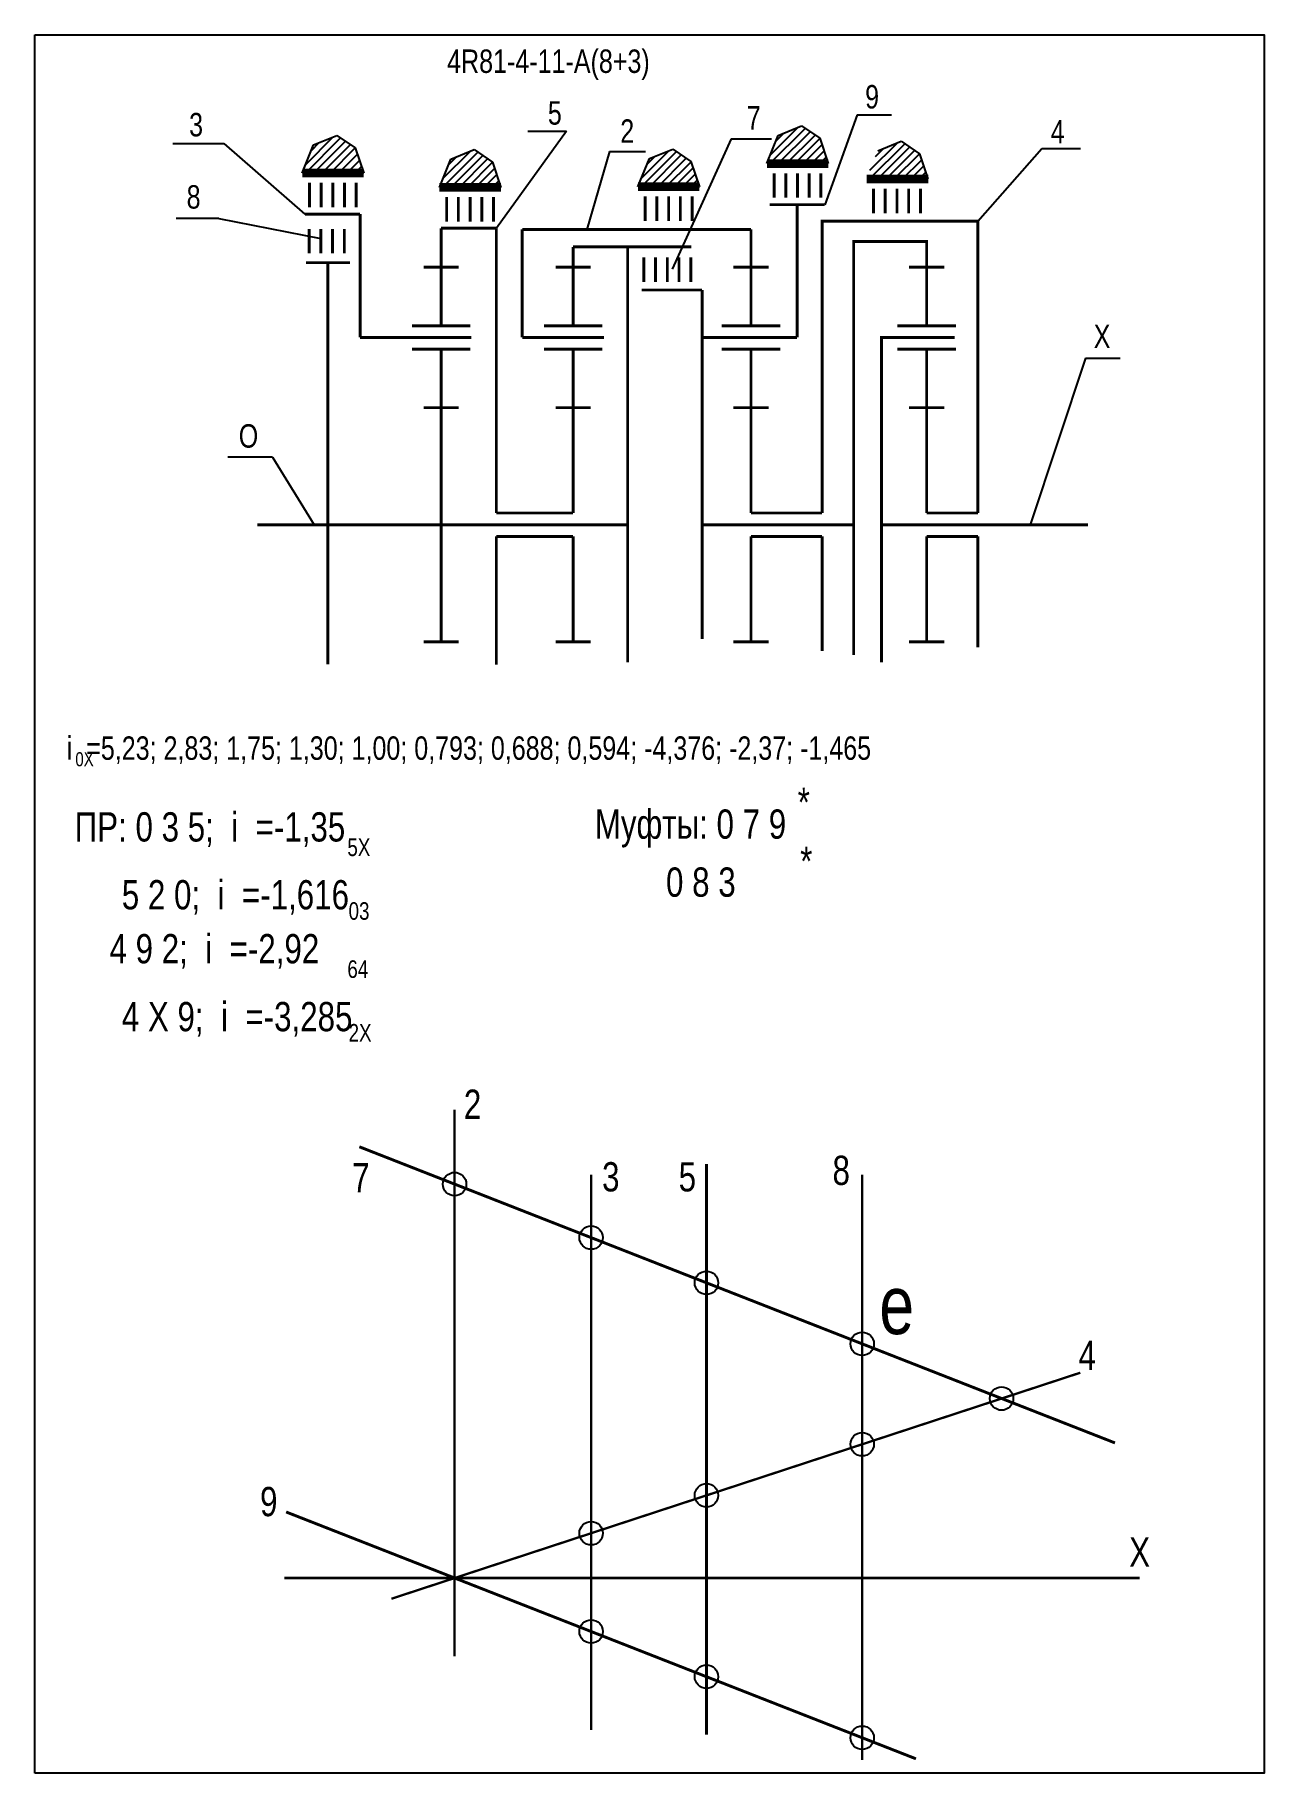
# Model space of a CAD drawing. Extents: x -352 to -142, y 153 to 450.
import ezdxf

# ---------------------------------------------------------------- set-up
doc = ezdxf.new("R2010")
doc.units = 0
doc.header["$LTSCALE"] = 15
doc.layers.get('0').update_dxf_attribs({"linetype": 'CONTINUOUS'})
doc.layers.add('DIM', color=92, linetype='CONTINUOUS')
doc.layers.add('MAIN', color=5, linetype='CONTINUOUS')
doc.styles.add('AMK', font='amk.shx', dxfattribs={"width": 0.8})

msp = doc.modelspace()

# ---------------------------------------------------------------- hatches: boundary and pattern name
at = {"layer": 'DIM'}
h = msp.add_hatch(dxfattribs=at)
h.set_pattern_fill('_USER', color=0, angle=45, style=0, pattern_type=0)
h.set_pattern_definition([(45, (24.8566, 2.1589), (-0.7071068, 0.7071068), [])])
h.paths.add_polyline_path([(-225.44, 432.68), (-227.38, 427.86), (-216.89, 427.86), (-218.34, 432.18), (-221.45, 434.3)])
h = msp.add_hatch(dxfattribs=at)
h.set_pattern_fill('_USER', color=0, angle=45, style=0, pattern_type=0)
h.set_pattern_definition([(45, (-54.5082, 0.5403), (-0.7071068, 0.7071068), [])])
h.paths.add_polyline_path([(-304.8, 431.06), (-306.75, 426.24), (-296.25, 426.24), (-297.7, 430.56), (-300.82, 432.68)])
h = msp.add_hatch(dxfattribs=at)
h.set_pattern_fill('_USER', color=0, angle=45, style=0, pattern_type=0)
h.set_pattern_definition([(45, (41.8494, -0.47), (-0.7071068, 0.7071068), [])])
h.paths.add_polyline_path([(-208.45, 430.05), (-210.39, 425.23), (-199.89, 425.23), (-201.34, 429.55), (-204.46, 431.67)])
h = msp.add_hatch(dxfattribs=at)
h.set_pattern_fill('_USER', color=0, angle=45, style=0, pattern_type=0)
h.set_pattern_definition([(45, (-31.0735, -1.8986), (-0.7071068, 0.7071068), [])])
h.paths.add_polyline_path([(-281.37, 428.62), (-283.31, 423.8), (-272.82, 423.8), (-274.27, 428.12), (-277.38, 430.24)])
h = msp.add_hatch(dxfattribs=at)
h.set_pattern_fill('_USER', color=0, angle=45, style=0, pattern_type=0)
h.set_pattern_definition([(45, (2.8428, -1.8011), (-0.7071068, 0.7071068), [])])
h.paths.add_polyline_path([(-247.45, 428.72), (-249.4, 423.9), (-238.9, 423.9), (-240.35, 428.22), (-243.47, 430.34)])

# ---------------------------------------------------------------- linework, layer by layer
at = {"const_width": 0.4}
for points in [[(-280.72, 266.24), (-280.72, 172.82)], [(-257.4, 255.14), (-257.4, 160.27)], [(-211.1, 255.14), (-211.1, 155.11)], [(-291.52, 182.67), (-173.85, 221.29)]]:
    msp.add_lwpolyline(points, dxfattribs=at)
at = {"layer": 'DIM', "color": 0}
for p, q in [((-225.44, 432.68), (-221.45, 434.3)), ((-221.45, 434.3), (-218.34, 432.18)), ((-211.98, 436.17), (-217.51, 420.84)), ((-211.98, 436.17), (-206.07, 436.17)), ((-328.87, 431.28), (-320.15, 431.28)), ((-320.15, 431.28), (-306.28, 419.22)), ((-306.75, 426.24), (-304.8, 431.06)), ((-304.8, 431.06), (-300.82, 432.68)), ((-300.82, 432.68), (-297.7, 430.56)), ((-261.62, 433.4), (-273.59, 416.82)), ((-268.19, 433.4), (-261.62, 433.4)), ((-233.49, 432.11), (-243.54, 409.84)), ((-233.49, 432.11), (-226.62, 432.11)), ((-227.38, 427.86), (-225.44, 432.68)), ((-218.34, 432.18), (-216.89, 427.86)), ((-208.45, 430.05), (-204.46, 431.67)), ((-204.46, 431.67), (-201.34, 429.55)), ((-297.7, 430.56), (-296.25, 426.24)), ((-283.31, 423.8), (-281.37, 428.62)), ((-281.37, 428.62), (-277.38, 430.24)), ((-277.38, 430.24), (-274.27, 428.12)), ((-274.27, 428.12), (-272.82, 423.8)), ((-254.25, 429.9), (-258.15, 416.6)), ((-254.25, 429.9), (-248.11, 429.9)), ((-249.4, 423.9), (-247.45, 428.72)), ((-247.45, 428.72), (-243.47, 430.34)), ((-243.47, 430.34), (-240.35, 428.22)), ((-240.35, 428.22), (-238.9, 423.9)), ((-201.34, 429.55), (-199.89, 425.23)), ((-191.34, 418.01), (-180.39, 430.43)), ((-180.39, 430.43), (-173.82, 430.43)), ((-305.5, 426.05), (-298.58, 426.05)), ((-226.13, 427.67), (-219.22, 427.67)), ((-209.14, 425.04), (-202.22, 425.04)), ((-248.14, 423.71), (-241.23, 423.71)), ((-321.01, 418.47), (-328.27, 418.47)), ((-321.01, 418.47), (-303.56, 415.04)), ((-172.94, 394.62), (-182.42, 366.16)), ((-172.94, 394.62), (-167.03, 394.62)), ((-311.84, 377.72), (-319.44, 377.72)), ((-311.84, 377.72), (-304.7, 366.16))]:
    msp.add_line(p, q, dxfattribs=at)
for points, const_width in [([(-296.87, 419.22), (-296.87, 398.16)], 0.5), ([(-222.21, 398.16), (-222.21, 420.84)], 0.5), ([(-283.02, 416.82), (-273.59, 416.82)], 0.5), ([(-273.59, 416.82), (-273.59, 368.16)], 0.5), ([(-269.17, 398.16), (-269.17, 416.6)], 0.5), ([(-269.17, 416.6), (-230.09, 416.6)], 0.5), ([(-217.94, 368.16), (-217.94, 418.01), (-191.34, 418.01), (-191.34, 368.16)], 0.5), ([(-240.29, 413.63), (-260.47, 413.63)], 0.5), ([(-251.16, 342.65), (-251.16, 413.63)], 0.5), ([(-200.09, 410.16), (-200.09, 414.53), (-212.56, 414.53), (-212.56, 343.93)], 0.5), ([(-306.13, 410.93), (-298.58, 410.93)], 0.5), ([(-302.36, 410.93), (-302.36, 342.3)], 0.5), ([(-238.45, 346.62), (-238.45, 406.26)], 0.5), ([(-238.45, 406.26), (-238.45, 398.16)], 0.5), ([(-204.9, 398.16), (-207.81, 398.16), (-207.81, 342.67)], 0.5), ([(-273.59, 368.16), (-260.47, 368.16)], 0.5), ([(-230.09, 368.16), (-217.94, 368.16)], 0.5), ([(-200.09, 368.16), (-191.34, 368.16)], 0.5), ([(-314.41, 366.16), (-251.16, 366.16)], 0.5), ([(-238.45, 366.16), (-212.56, 366.16)], 0.5), ([(-230.09, 366.16), (-212.56, 366.16)], 0.5), ([(-207.81, 366.16), (-172.53, 366.16)], 0.5), ([(-207.81, 366.16), (-203.9, 366.16)], 0.5), ([(-273.59, 364.16), (-260.47, 364.16)], 0.5), ([(-273.59, 364.16), (-273.59, 342.23)], 0.5), ([(-230.09, 364.16), (-217.94, 364.16)], 0.5), ([(-217.94, 344.57), (-217.94, 364.16)], 0.5), ([(-200.09, 364.16), (-191.34, 364.16)], 0.5), ([(-191.34, 364.16), (-191.34, 345.21)], 0.5), ([(-167.93, 209.3), (-296.99, 259.89)], 0.5), ([(-237.7, 256.94), (-237.7, 159.48)], 0.5), ([(-201.92, 155.33), (-309.5, 197.5)], 0.5), ([(-309.78, 186.22), (-163.68, 186.22)], 0.4)]:
    msp.add_lwpolyline(points, dxfattribs=dict(at, const_width=const_width))
for centre in [(-280.72, 253.51), (-257.4, 244.37), (-237.7, 236.65), (-211.1, 226.22), (-187.29, 216.88), (-211.1, 209.07), (-237.7, 200.34), (-257.4, 193.87), (-257.4, 177.08), (-237.7, 169.36), (-211.1, 158.93)]:
    msp.add_circle(centre, 2, dxfattribs=at)
at = {"layer": 'MAIN'}
for points in [[(-352.43, 152.87), (-352.43, 449.87)], [(-352.43, 449.87), (-142.43, 449.87), (-142.43, 152.87), (-352.43, 152.87)]]:
    msp.add_lwpolyline(points, dxfattribs=at)
at = {"layer": 'MAIN', "color": 0}
for points, const_width in [([(-227.38, 427.86), (-216.89, 427.86)], 1.5), ([(-306.75, 426.24), (-296.25, 426.24)], 1.5), ([(-297.52, 424.59), (-297.52, 420.39)], 0.5), ([(-218.15, 426.21), (-218.15, 422.01)], 0.5), ([(-210.32, 425.23), (-199.82, 425.23)], 1.5), ([(-283.31, 423.8), (-272.82, 423.8)], 1.5), ([(-274.08, 422.15), (-274.08, 417.95)], 0.5), ([(-249.4, 423.9), (-238.9, 423.9)], 1.5), ([(-240.16, 422.25), (-240.16, 418.05)], 0.5), ([(-201.16, 423.58), (-201.16, 419.38)], 0.5), ([(-306.28, 419.22), (-296.87, 419.22)], 0.5), ([(-226.92, 420.84), (-217.51, 420.84)], 0.5), ([(-299.56, 416.71), (-299.56, 412.51)], 0.5), ([(-283.02, 410.16), (-283.02, 416.82)], 0.5), ([(-230.09, 410.16), (-230.09, 416.6)], 0.5), ([(-260.47, 410.16), (-260.47, 413.63)], 0.5), ([(-283.02, 410.16), (-286.02, 410.16)], 0.5), ([(-283.02, 400.16), (-283.02, 410.16)], 0.5), ([(-283.02, 410.16), (-280.02, 410.16)], 0.5), ([(-260.47, 410.16), (-263.47, 410.16)], 0.5), ([(-260.47, 400.16), (-260.47, 410.16)], 0.5), ([(-260.47, 410.16), (-257.47, 410.16)], 0.5), ([(-240.39, 411.85), (-240.39, 407.65)], 0.5), ([(-230.09, 410.16), (-233.09, 410.16)], 0.5), ([(-230.09, 400.16), (-230.09, 410.16)], 0.5), ([(-230.09, 410.16), (-227.09, 410.16)], 0.5), ([(-200.09, 410.16), (-203.09, 410.16)], 0.5), ([(-200.09, 400.16), (-200.09, 410.16)], 0.5), ([(-200.09, 410.16), (-197.09, 410.16)], 0.5), ([(-248.79, 406.26), (-238.45, 406.26)], 0.5), ([(-277.89, 398.16), (-296.87, 398.16)], 0.5), ([(-255.2, 398.16), (-269.17, 398.16)], 0.5), ([(-222.21, 398.16), (-238.45, 398.16)], 0.5), ([(-195.28, 398.16), (-204.9, 398.16)], 0.5), ([(-283.02, 396.16), (-288.02, 396.16)], 0.5), ([(-283.02, 386.16), (-283.02, 396.16), (-278.02, 396.16)], 0.5), ([(-260.47, 396.16), (-265.47, 396.16)], 0.5), ([(-260.47, 386.16), (-260.47, 396.16), (-255.47, 396.16)], 0.5), ([(-230.09, 396.16), (-235.09, 396.16)], 0.5), ([(-230.09, 386.16), (-230.09, 396.16), (-225.09, 396.16)], 0.5), ([(-200.09, 396.16), (-205.09, 396.16)], 0.5), ([(-200.09, 386.16), (-200.09, 396.16), (-195.09, 396.16)], 0.5), ([(-283.02, 386.16), (-286.02, 386.16)], 0.5), ([(-283.02, 366.16), (-283.02, 386.16)], 0.5), ([(-283.02, 386.16), (-280.02, 386.16)], 0.5), ([(-260.47, 386.16), (-263.47, 386.16)], 0.5), ([(-260.47, 368.16), (-260.47, 386.16)], 0.5), ([(-260.47, 386.16), (-257.47, 386.16)], 0.5), ([(-230.09, 386.16), (-233.09, 386.16)], 0.5), ([(-230.09, 368.16), (-230.09, 386.16)], 0.5), ([(-230.09, 386.16), (-227.09, 386.16)], 0.5), ([(-200.09, 386.16), (-203.09, 386.16)], 0.5), ([(-200.09, 368.16), (-200.09, 386.16)], 0.5), ([(-200.09, 386.16), (-197.09, 386.16)], 0.5), ([(-283.02, 366.16), (-283.02, 346.16)], 0.5), ([(-260.47, 364.16), (-260.47, 346.16)], 0.5), ([(-230.09, 364.16), (-230.09, 346.16)], 0.5), ([(-200.09, 364.16), (-200.09, 346.16)], 0.5), ([(-283.02, 346.16), (-286.02, 346.16)], 0.5), ([(-283.02, 346.16), (-280.02, 346.16)], 0.5), ([(-260.47, 346.16), (-263.47, 346.16)], 0.5), ([(-260.47, 346.16), (-257.47, 346.16)], 0.5), ([(-230.09, 346.16), (-233.09, 346.16)], 0.5), ([(-230.09, 346.16), (-227.09, 346.16)], 0.5), ([(-200.09, 346.16), (-203.09, 346.16)], 0.5), ([(-200.09, 346.16), (-197.09, 346.16)], 0.5)]:
    msp.add_lwpolyline(points, dxfattribs=dict(at, const_width=const_width))
for points in [[(-305.52, 424.59, 0.5, 0.5, 0), (-305.52, 420.39, 0.5, 0.5, 0)], [(-303.52, 424.59, 0.5, 0.5, 0), (-303.52, 420.39, 0.5, 0.5, 0)], [(-301.52, 424.59, 0.5, 0.5, 0), (-301.52, 420.39, 0.5, 0.5, 0)], [(-299.52, 424.59, 0.5, 0.5, 0), (-299.52, 420.39, 0.5, 0.5, 0)], [(-226.15, 426.21, 0.5, 0.5, 0), (-226.15, 422.01, 0.5, 0.5, 0)], [(-224.15, 426.21, 0.5, 0.5, 0), (-224.15, 422.01, 0.5, 0.5, 0)], [(-222.15, 426.21, 0.5, 0.5, 0), (-222.15, 422.01, 0.5, 0.5, 0)], [(-220.15, 426.21, 0.5, 0.5, 0), (-220.15, 422.01, 0.5, 0.5, 0)], [(-282.08, 422.15, 0.5, 0.5, 0), (-282.08, 417.95, 0.5, 0.5, 0)], [(-280.08, 422.15, 0.5, 0.5, 0), (-280.08, 417.95, 0.5, 0.5, 0)], [(-278.08, 422.15, 0.5, 0.5, 0), (-278.08, 417.95, 0.5, 0.5, 0)], [(-276.08, 422.15, 0.5, 0.5, 0), (-276.08, 417.95, 0.5, 0.5, 0)], [(-248.16, 422.25, 0.5, 0.5, 0), (-248.16, 418.05, 0.5, 0.5, 0)], [(-246.16, 422.25, 0.5, 0.5, 0), (-246.16, 418.05, 0.5, 0.5, 0)], [(-244.16, 422.25, 0.5, 0.5, 0), (-244.16, 418.05, 0.5, 0.5, 0)], [(-242.16, 422.25, 0.5, 0.5, 0), (-242.16, 418.05, 0.5, 0.5, 0)], [(-209.16, 423.58, 0.5, 0.5, 0), (-209.16, 419.38, 0.5, 0.5, 0)], [(-207.16, 423.58, 0.5, 0.5, 0), (-207.16, 419.38, 0.5, 0.5, 0)], [(-205.16, 423.58, 0.5, 0.5, 0), (-205.16, 419.38, 0.5, 0.5, 0)], [(-203.16, 423.58, 0.5, 0.5, 0), (-203.16, 419.38, 0.5, 0.5, 0)], [(-305.56, 416.71, 0.5, 0.5, 0), (-305.56, 412.51, 0.5, 0.5, 0)], [(-303.56, 416.71, 0.5, 0.5, 0), (-303.56, 412.51, 0.5, 0.5, 0)], [(-301.56, 416.71, 0.5, 0.5, 0), (-301.56, 412.51, 0.5, 0.5, 0)], [(-248.39, 411.85, 0.5, 0.5, 0), (-248.39, 407.65, 0.5, 0.5, 0)], [(-246.39, 411.85, 0.5, 0.5, 0), (-246.39, 407.65, 0.5, 0.5, 0)], [(-244.39, 411.85, 0.5, 0.5, 0), (-244.39, 407.65, 0.5, 0.5, 0)], [(-242.39, 411.85, 0.5, 0.5, 0), (-242.39, 407.65, 0.5, 0.5, 0)], [(-278.02, 400.16, 0.5, 0.5, 0), (-288.02, 400.16, 0.5, 0.5, 0)], [(-255.47, 400.16, 0.5, 0.5, 0), (-265.47, 400.16, 0.5, 0.5, 0)], [(-225.09, 400.16, 0.5, 0.5, 0), (-235.09, 400.16, 0.5, 0.5, 0)], [(-195.09, 400.16, 0.5, 0.5, 0), (-205.09, 400.16, 0.5, 0.5, 0)]]:
    msp.add_lwpolyline(points, format="xyseb", dxfattribs=at)

# ---------------------------------------------------------------- texts
at = {"layer": 'DIM', "color": 0, "style": 'AMK', "width": 0.8}
for s, height, p in [('4R81-4-11-A(8+3)', 4, (-282, 443.35)), ('9', 4, (-210.6, 437.28)), ('5', 4, (-264.79, 434.51)), ('7', 4, (-230.81, 433.68)), ('3', 4, (-326.07, 432.51)), ('2', 4, (-252.42, 431.41)), ('4', 4, (-178.91, 431.31)), ('8', 4, (-326.49, 420.17)), ('X', 4, (-171.56, 396.35)), ('O', 4, (-317.59, 379.33)), ('i  =5,23; 2,83; 1,75; 1,30; 1,00; 0,793; 0,688; 0,594; -4,376; -2,37; -1,465', 4, (-346.97, 326)), ('0X', 2.4, (-345.5, 324.9)), ('*', 5, (-222.12, 316.25)), (' ПР: 0 3 5;  i  =-1,35', 5, (-347.1, 312.04)), ('Муфты: 0 7 9', 5, (-256.78, 312.52)), ('5X', 3, (-299.04, 309.56)), ('*', 5, (-221.69, 306.18)), ('       0 8 3', 5, (-255.01, 302.61)), ('    5 2 0;  i  =-1,616', 5, (-343.51, 300.45)), ('03', 3, (-298.83, 298.67)), ('     4 9 2;  i  =-2,92', 5, (-347.1, 291.23)), ('64', 3, (-299.04, 288.74)), ('    4 X 9;  i  =-3,285', 5, (-343.51, 279.63)), ('2X', 3, (-298.83, 277.86)), ('2', 5, (-279.14, 264.66)), ('8', 5, (-216.17, 253.37)), ('7', 5, (-298.21, 252.12)), ('3', 5, (-255.53, 252.26)), ('5', 5, (-242.45, 252.26)), ('e', 10, (-208.18, 227.89)), ('4', 5, (-174.15, 221.76)), ('9', 5, (-313.95, 196.78)), ('X', 5, (-165.5, 188.14))]:
    msp.add_text(s, height=height, dxfattribs=at).set_placement(p)

doc.saveas('drawing.dxf')
